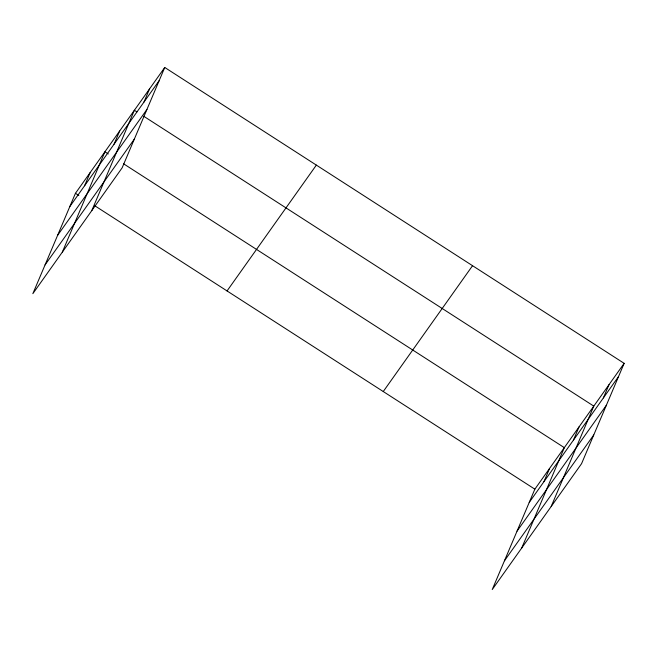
<?xml version="1.0" encoding="UTF-8"?>
<svg xmlns="http://www.w3.org/2000/svg" width="657" height="657" viewBox="0 0 657 657"><rect width="100%" height="100%" fill="white"/><g stroke="black" fill="none" stroke-linecap="round" stroke-linejoin="round"><path stroke-width="0.99" d="M164.751 67.466L75.448 193.306L32.85 293.663L122.145 167.831L164.751 67.466L624.15 363.337L581.552 463.694L492.249 589.534L534.855 489.169L624.15 363.337M84.572 185.767L90.181 172.545M62.316 252.14L104.923 151.775L108.29 153.952M114.039 144.236L119.656 131.014M91.783 210.61L134.389 110.253L136.911 111.879M143.957 102.081L149.566 88.859M543.971 481.63L549.589 468.408M521.724 548.004L564.322 447.647L123.45 163.708M573.438 440.108L579.055 426.886M551.19 506.481L593.788 406.116L143.653 116.215M603.356 397.953L608.973 384.723M69.839 206.528L159.134 80.688M57.635 235.288L146.93 109.448M45.054 264.911L134.357 139.07M227.051 290.944L316.354 165.104M383.253 391.539L472.547 265.699M529.238 502.4L618.541 376.56M517.034 531.152L606.329 405.312M504.461 560.774L593.756 434.942M75.448 193.306L78.824 195.474M94.822 205.781L534.855 489.169"/></g></svg>
